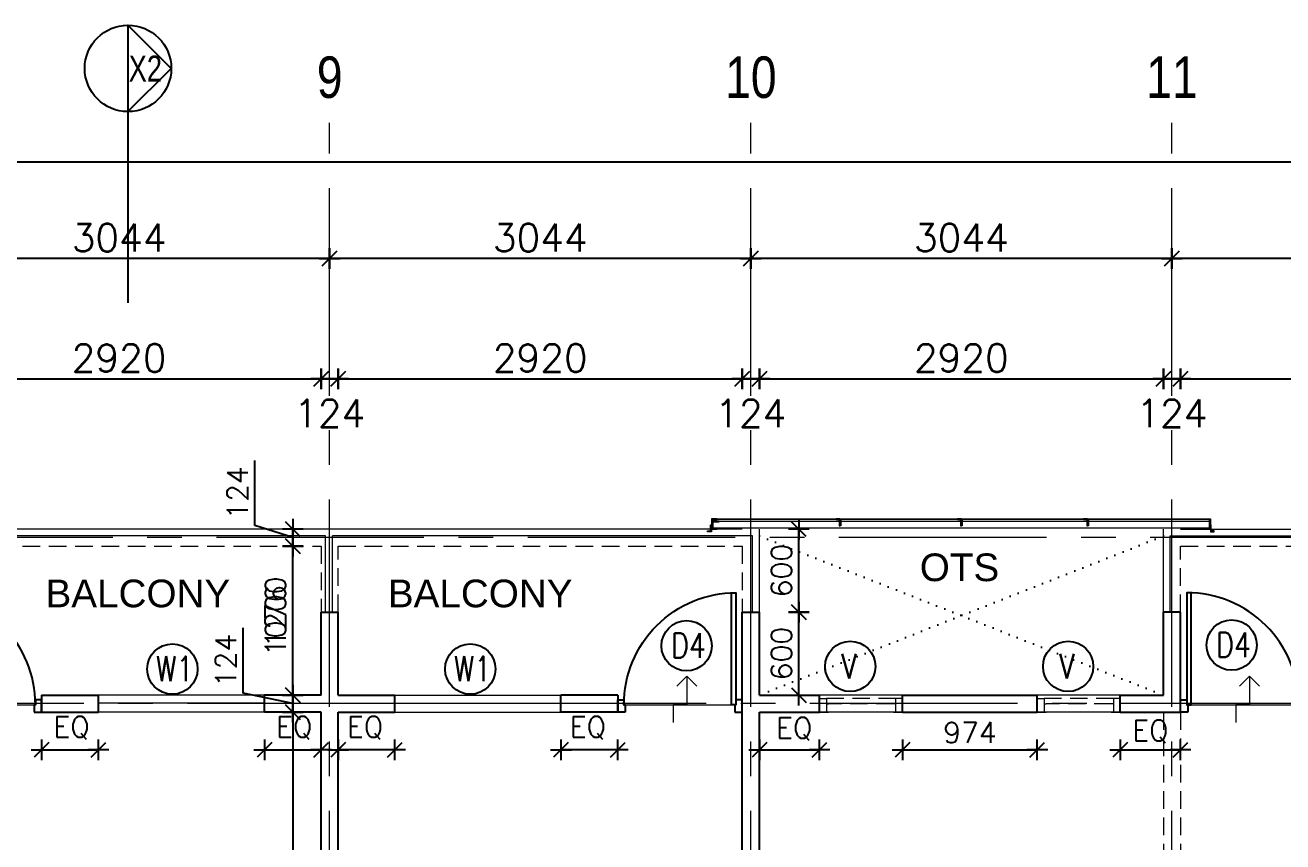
# Model space of a CAD drawing. Header units: inches. Extents: x -234845 to -176446, y -524542 to -442800.
# Drawn here: x -204083 to -194992, y -470908 to -465004 of the extents above; entities that cross this region are included whole.
import ezdxf
from ezdxf.enums import TextEntityAlignment as Align

# ---------------------------------------------------------------- set-up
doc = ezdxf.new("R2010")
doc.units = ezdxf.units.IN
doc.header["$MEASUREMENT"] = 0
doc.header["$PDMODE"] = 34
doc.header["$PDSIZE"] = -10
for name, pattern in [('CENTER2', [1.125, 0.75, -0.125, 0.125, -0.125]), ('DASHED', [19.05, 12.7, -6.35]), ('DOT2', [0.125, 0, -0.125]), ('HIDDEN', [0.375, 0.25, -0.125])]:
    doc.linetypes.add(name, pattern=pattern)
for name, color, linetype in [('ADOOR', 14, 'Continuous'), ('Dim dotted', 30, 'Continuous'), ('Dimension', 10, 'Continuous'), ('DOOR', 34, 'Continuous'), ('GA', 4, 'Continuous'), ('GFRG PANELS', 4, 'Continuous'), ('GRID-TAGS', 31, 'Continuous'), ('MISC', 2, 'Continuous'), ('rail', 11, 'Continuous'), ('SECTIONS', 22, 'Continuous'), ('win tag', 144, 'Continuous')]:
    doc.layers.add(name, color=color, linetype=linetype)
for name, color, linetype, lineweight in [('DIM', 20, 'Continuous', 25), ('Grid', 254, 'Continuous', 15), ('TEXT', 32, 'Continuous', 18), ('win', 14, 'Continuous', 13)]:
    doc.layers.add(name, color=color, linetype=linetype, lineweight=lineweight)
doc.styles.add('ARIAL', font='arial.ttf')
doc.styles.add('RMTXT', font='romans.shx')
doc.styles.get("Standard").update_dxf_attribs({"font": 'arial.ttf'})
doc.styles.add('style1', font='romans.shx', dxfattribs={"width": 0.8})
doc.dimstyles.new('ELEV-DIM', dxfattribs={"dimtxt": 150, "dimasz": 1, "dimexe": 100, "dimexo": 150, "dimgap": 50, "dimtad": 1, "dimdec": 0, "dimzin": 0, "dimdsep": 46, "dimtxsty": 'RMTXT', "dimblk": 'ARH4', "dimcen": 0.09375, "dimdle": 100, "dimse1": 1, "dimse2": 1, "dimclrd": 256, "dimclre": 256, "dimclrt": 151, "dimadec": 0, "dimazin": 0, "dimtfac": 50, "dimtdec": 0, "dimtofl": 0, "dimtmove": 2, "dimatfit": 3, "dimldrblk": 'OBLIQUE', "dimfxl": 1, "dimtolj": 1, "dimtzin": 0, "dimlwd": -1, "dimlwe": -1, "dimarcsym": 0})

# ---------------------------------------------------------------- blocks, each defined once
blk = doc.blocks.new('D1000')
at = {"layer": 'DOOR'}
for points in [[(0, 940), (0, 1000), (100, 1000), (100, 950), (60, 950), (60, 940)], [(0, 60), (0, 0), (100, 0), (100, 50), (60, 50), (60, 60)]]:
    blk.add_lwpolyline(points, close=True, dxfattribs=at)
blk.add_lwpolyline([(60, 950, -0.414214), (960, 50), (60, 50), (60, 85), (959, 85)], format="xyb", dxfattribs=at)
blk = doc.blocks.new('ARH4')
for p, q in [((75, 0), (-75, 0)), ((-53, -53), (53, 53)), ((0, -75), (0, 75))]:
    blk.add_line(p, q)
blk = doc.blocks.new('*D601')
at = {"layer": 'DEFPOINTS', "color": 0, "transparency": 16777216}
for p in [(-229486, -465994.9), (-229486, -466581.9), (-189644, -468478)]:
    blk.add_point(p, dxfattribs=at)
at = {"layer": 'Dimension', "transparency": 16777216}
blk.add_line((-189645, -465994.9), (-229485, -465994.9), dxfattribs=at)
at = {"layer": 'Dimension', "transparency": 16777216, "rotation": 180}
blk.add_blockref('ARH4', (-229486, -465994.9), dxfattribs=at)
at = {"layer": 'Dimension', "transparency": 16777216}
blk.add_blockref('ARH4', (-189644, -465994.9), dxfattribs=at)
at = {"layer": 'Dimension', "color": 151, "lineweight": 0, "transparency": 16777216, "insert": (-209565, -465844.9), "char_height": 200, "attachment_point": 5, "style": 'RMTXT'}
blk.add_mtext('\\A1;39842', dxfattribs=at)
blk = doc.blocks.new('_Oblique')
at = {"color": 0, "linetype": 'ByBlock', "lineweight": -2}
blk.add_line((-0.5, -0.5), (0.5, 0.5), dxfattribs=at)
blk = doc.blocks.new('*D603')
at = {"layer": 'DEFPOINTS', "color": 0, "transparency": 16777216}
for p in [(-195794, -466691), (-195794, -467987.9), (-192750, -469000.9)]:
    blk.add_point(p, dxfattribs=at)
at = {"layer": 'Dimension', "transparency": 16777216}
blk.add_line((-192751, -466691), (-195793, -466691), dxfattribs=at)
at = {"layer": 'Dimension', "transparency": 16777216, "rotation": 180}
blk.add_blockref('ARH4', (-195794, -466691), dxfattribs=at)
at = {"layer": 'Dimension', "transparency": 16777216}
blk.add_blockref('ARH4', (-192750, -466691), dxfattribs=at)
at = {"layer": 'Dimension', "color": 151, "lineweight": 0, "transparency": 16777216, "insert": (-194272, -466541), "char_height": 200, "attachment_point": 5, "style": 'RMTXT'}
blk.add_mtext('\\A1;3044', dxfattribs=at)
blk = doc.blocks.new('*D604')
at = {"layer": 'DEFPOINTS', "color": 0, "transparency": 16777216}
for p in [(-198838, -466691), (-198838, -467987.9), (-195794, -469000.9)]:
    blk.add_point(p, dxfattribs=at)
at = {"layer": 'Dimension', "transparency": 16777216}
blk.add_line((-195795, -466691), (-198837, -466691), dxfattribs=at)
at = {"layer": 'Dimension', "transparency": 16777216, "rotation": 180}
blk.add_blockref('ARH4', (-198838, -466691), dxfattribs=at)
at = {"layer": 'Dimension', "transparency": 16777216}
blk.add_blockref('ARH4', (-195794, -466691), dxfattribs=at)
at = {"layer": 'Dimension', "color": 151, "lineweight": 0, "transparency": 16777216, "insert": (-197316, -466541), "char_height": 200, "attachment_point": 5, "style": 'RMTXT'}
blk.add_mtext('\\A1;3044', dxfattribs=at)
blk = doc.blocks.new('*D605')
at = {"layer": 'DEFPOINTS', "color": 0, "transparency": 16777216}
for p in [(-201882, -466691), (-201882, -467987.9), (-198838, -469000.9)]:
    blk.add_point(p, dxfattribs=at)
at = {"layer": 'Dimension', "transparency": 16777216}
blk.add_line((-198839, -466691), (-201881, -466691), dxfattribs=at)
at = {"layer": 'Dimension', "transparency": 16777216, "rotation": 180}
blk.add_blockref('ARH4', (-201882, -466691), dxfattribs=at)
at = {"layer": 'Dimension', "transparency": 16777216}
blk.add_blockref('ARH4', (-198838, -466691), dxfattribs=at)
at = {"layer": 'Dimension', "color": 151, "lineweight": 0, "transparency": 16777216, "insert": (-200360, -466541), "char_height": 200, "attachment_point": 5, "style": 'RMTXT'}
blk.add_mtext('\\A1;3044', dxfattribs=at)
blk = doc.blocks.new('*D606')
at = {"layer": 'DEFPOINTS', "color": 0, "transparency": 16777216}
for p in [(-204926, -466691), (-204926, -467987.9), (-201882, -469000.9)]:
    blk.add_point(p, dxfattribs=at)
at = {"layer": 'Dimension', "transparency": 16777216}
blk.add_line((-201883, -466691), (-204925, -466691), dxfattribs=at)
at = {"layer": 'Dimension', "transparency": 16777216, "rotation": 180}
blk.add_blockref('ARH4', (-204926, -466691), dxfattribs=at)
at = {"layer": 'Dimension', "transparency": 16777216}
blk.add_blockref('ARH4', (-201882, -466691), dxfattribs=at)
at = {"layer": 'Dimension', "color": 151, "lineweight": 0, "transparency": 16777216, "insert": (-203404, -466541), "char_height": 200, "attachment_point": 5, "style": 'RMTXT'}
blk.add_mtext('\\A1;3044', dxfattribs=at)
blk = doc.blocks.new('A$C22EE04D7')
at = {"layer": 'ADOOR', "linetype": 'Continuous', "lineweight": 0, "ltscale": 10}
blk.add_line((600, 8), (4193, 8), dxfattribs=at)
blk.add_lwpolyline([(650, 58), (600, 58), (600, 8), (606, 8), (606, 52), (650, 52), (650, 58)], dxfattribs=at)
at = {"layer": 'Dimension', "color": 2, "lineweight": 0}
for points in [[(587, 30), (593, 30), (593, -20), (565, -20), (565, -14), (587, -14), (587, 30)], [(633, 75), (593, 75), (593, 0), (633, 0), (633, 7), (600, 7), (600, 68), (633, 68), (633, 75)], [(1516, 24), (1522, 24), (1522, 74), (1494, 74), (1494, 68), (1516, 68), (1516, 24)], [(1528, 24), (1522, 24), (1522, 74), (1550, 74), (1550, 68), (1528, 68), (1528, 24)], [(2394, 24), (2400, 24), (2400, 74), (2372, 74), (2372, 68), (2394, 68), (2394, 24)], [(2406, 24), (2400, 24), (2400, 74), (2428, 74), (2428, 68), (2406, 68), (2406, 24)], [(3305.9, 24), (3311.9, 24), (3311.9, 74), (3283.9, 74), (3283.9, 68), (3305.9, 68), (3305.9, 24)], [(3317.9, 24), (3311.9, 24), (3311.9, 74), (3339.9, 74), (3339.9, 68), (3317.9, 68), (3317.9, 24)], [(4160, 75), (4200, 75), (4200, 0), (4160, 0), (4160, 7), (4193, 7), (4193, 68), (4160, 68), (4160, 75)], [(4206, 30), (4200, 30), (4200, -20), (4228, -20), (4228, -14), (4206, -14), (4206, 30)]]:
    blk.add_lwpolyline(points, dxfattribs=at)
at = {"layer": 'Dimension', "lineweight": 0}
for points in [[(600, 58), (1516, 58), (1516, 68), (600, 68)], [(1528, 58), (2394, 58), (2394, 68), (1528, 68)], [(2406, 58), (3305.9, 58), (3305.9, 68), (2406, 68)], [(3317.9, 58), (4193, 58), (4193, 68), (3317.9, 68)]]:
    blk.add_lwpolyline(points, close=True, dxfattribs=at)
at = {"layer": 'MISC', "color": 8, "lineweight": 0}
blk.add_line((633, 75), (4162, 75), dxfattribs=at)
blk = doc.blocks.new('*D642')
at = {"layer": 'DEFPOINTS', "color": 0, "transparency": 16777216}
for p in [(-201944, -467560.7), (-204864, -468646.6), (-201944, -469246.6)]:
    blk.add_point(p, dxfattribs=at)
at = {"layer": 'Dimension', "transparency": 16777216}
blk.add_line((-204863, -467560.7), (-201945, -467560.7), dxfattribs=at)
at = {"layer": 'Dimension', "transparency": 16777216, "rotation": 180}
blk.add_blockref('ARH4', (-204864, -467560.7), dxfattribs=at)
at = {"layer": 'Dimension', "transparency": 16777216}
blk.add_blockref('ARH4', (-201944, -467560.7), dxfattribs=at)
at = {"layer": 'Dimension', "color": 151, "lineweight": 0, "transparency": 16777216, "insert": (-203404, -467410.7), "char_height": 200, "attachment_point": 5, "style": 'RMTXT'}
blk.add_mtext('\\A1;2920', dxfattribs=at)
blk = doc.blocks.new('*D643')
at = {"layer": 'DEFPOINTS', "color": 0, "transparency": 16777216}
for p in [(-201820, -467560.7), (-201944, -468770.6), (-201820, -468770.6)]:
    blk.add_point(p, dxfattribs=at)
at = {"layer": 'Dimension', "transparency": 16777216}
blk.add_line((-201943, -467560.7), (-201821, -467560.7), dxfattribs=at)
at = {"layer": 'Dimension', "transparency": 16777216, "rotation": 180}
blk.add_blockref('ARH4', (-201944, -467560.7), dxfattribs=at)
at = {"layer": 'Dimension', "transparency": 16777216}
blk.add_blockref('ARH4', (-201820, -467560.7), dxfattribs=at)
at = {"layer": 'Dimension', "color": 151, "lineweight": 0, "transparency": 16777216, "insert": (-201882, -467809.9), "char_height": 200, "attachment_point": 5, "style": 'RMTXT'}
blk.add_mtext('\\A1;124', dxfattribs=at)
blk = doc.blocks.new('*D644')
at = {"layer": 'DEFPOINTS', "color": 0, "transparency": 16777216}
for p in [(-198900, -467560.7), (-201820, -468646.6), (-198900, -469246.6)]:
    blk.add_point(p, dxfattribs=at)
at = {"layer": 'Dimension', "transparency": 16777216}
blk.add_line((-201819, -467560.7), (-198901, -467560.7), dxfattribs=at)
at = {"layer": 'Dimension', "transparency": 16777216, "rotation": 180}
blk.add_blockref('ARH4', (-201820, -467560.7), dxfattribs=at)
at = {"layer": 'Dimension', "transparency": 16777216}
blk.add_blockref('ARH4', (-198900, -467560.7), dxfattribs=at)
at = {"layer": 'Dimension', "color": 151, "lineweight": 0, "transparency": 16777216, "insert": (-200360, -467410.7), "char_height": 200, "attachment_point": 5, "style": 'RMTXT'}
blk.add_mtext('\\A1;2920', dxfattribs=at)
blk = doc.blocks.new('*D645')
at = {"layer": 'DEFPOINTS', "color": 0, "transparency": 16777216}
for p in [(-198776, -467560.7), (-198900, -468770.6), (-198776, -468770.6)]:
    blk.add_point(p, dxfattribs=at)
at = {"layer": 'Dimension', "transparency": 16777216}
blk.add_line((-198899, -467560.7), (-198777, -467560.7), dxfattribs=at)
at = {"layer": 'Dimension', "transparency": 16777216, "rotation": 180}
blk.add_blockref('ARH4', (-198900, -467560.7), dxfattribs=at)
at = {"layer": 'Dimension', "transparency": 16777216}
blk.add_blockref('ARH4', (-198776, -467560.7), dxfattribs=at)
at = {"layer": 'Dimension', "color": 151, "lineweight": 0, "transparency": 16777216, "insert": (-198838, -467809.9), "char_height": 200, "attachment_point": 5, "style": 'RMTXT'}
blk.add_mtext('\\A1;124', dxfattribs=at)
blk = doc.blocks.new('*D646')
at = {"layer": 'DEFPOINTS', "color": 0, "transparency": 16777216}
for p in [(-195856, -467560.7), (-198776, -468646.6), (-195856, -469246.6)]:
    blk.add_point(p, dxfattribs=at)
at = {"layer": 'Dimension', "transparency": 16777216}
blk.add_line((-198775, -467560.7), (-195857, -467560.7), dxfattribs=at)
at = {"layer": 'Dimension', "transparency": 16777216, "rotation": 180}
blk.add_blockref('ARH4', (-198776, -467560.7), dxfattribs=at)
at = {"layer": 'Dimension', "transparency": 16777216}
blk.add_blockref('ARH4', (-195856, -467560.7), dxfattribs=at)
at = {"layer": 'Dimension', "color": 151, "lineweight": 0, "transparency": 16777216, "insert": (-197316, -467410.7), "char_height": 200, "attachment_point": 5, "style": 'RMTXT'}
blk.add_mtext('\\A1;2920', dxfattribs=at)
blk = doc.blocks.new('*D647')
at = {"layer": 'DEFPOINTS', "color": 0, "transparency": 16777216}
for p in [(-195732, -467560.7), (-195856, -468770.6), (-195732, -468770.6)]:
    blk.add_point(p, dxfattribs=at)
at = {"layer": 'Dimension', "transparency": 16777216}
blk.add_line((-195855, -467560.7), (-195733, -467560.7), dxfattribs=at)
at = {"layer": 'Dimension', "transparency": 16777216, "rotation": 180}
blk.add_blockref('ARH4', (-195856, -467560.7), dxfattribs=at)
at = {"layer": 'Dimension', "transparency": 16777216}
blk.add_blockref('ARH4', (-195732, -467560.7), dxfattribs=at)
at = {"layer": 'Dimension', "color": 151, "lineweight": 0, "transparency": 16777216, "insert": (-195794, -467809.9), "char_height": 200, "attachment_point": 5, "style": 'RMTXT'}
blk.add_mtext('\\A1;124', dxfattribs=at)
blk = doc.blocks.new('*D648')
at = {"layer": 'DEFPOINTS', "color": 0, "transparency": 16777216}
for p in [(-192812, -467560.7), (-195732, -468646.6), (-192812, -469246.6)]:
    blk.add_point(p, dxfattribs=at)
at = {"layer": 'Dimension', "transparency": 16777216}
blk.add_line((-195731, -467560.7), (-192813, -467560.7), dxfattribs=at)
at = {"layer": 'Dimension', "transparency": 16777216, "rotation": 180}
blk.add_blockref('ARH4', (-195732, -467560.7), dxfattribs=at)
at = {"layer": 'Dimension', "transparency": 16777216}
blk.add_blockref('ARH4', (-192812, -467560.7), dxfattribs=at)
at = {"layer": 'Dimension', "color": 151, "lineweight": 0, "transparency": 16777216, "insert": (-194272, -467410.7), "char_height": 200, "attachment_point": 5, "style": 'RMTXT'}
blk.add_mtext('\\A1;2920', dxfattribs=at)
blk = doc.blocks.new('*D691')
at = {"layer": 'DEFPOINTS', "color": 0, "transparency": 16777216}
for p in [(-198776, -469246.6), (-198491.4, -469246.6), (-198776, -469846.6)]:
    blk.add_point(p, dxfattribs=at)
at = {"layer": 'Dim dotted', "transparency": 16777216}
blk.add_line((-198491.4, -469845.6), (-198491.4, -469247.6), dxfattribs=at)
for p, rotation in [((-198491.4, -469246.6), 90), ((-198491.4, -469846.6), 270)]:
    blk.add_blockref('ARH4', p, dxfattribs=dict(at, rotation=rotation))
at = {"layer": 'Dim dotted', "color": 151, "transparency": 16777216, "insert": (-198616.4, -469546.6), "char_height": 150, "attachment_point": 5, "rotation": 90, "style": 'RMTXT'}
blk.add_mtext('\\A1;600', dxfattribs=at)
blk = doc.blocks.new('*D692')
at = {"layer": 'DEFPOINTS', "color": 0, "transparency": 16777216}
for p in [(-198776, -468646.6), (-198491.4, -468646.6), (-198776, -469246.6)]:
    blk.add_point(p, dxfattribs=at)
at = {"layer": 'Dim dotted', "transparency": 16777216}
blk.add_line((-198491.4, -469245.6), (-198491.4, -468647.6), dxfattribs=at)
for p, rotation in [((-198491.4, -468646.6), 90), ((-198491.4, -469246.6), 270)]:
    blk.add_blockref('ARH4', p, dxfattribs=dict(at, rotation=rotation))
at = {"layer": 'Dim dotted', "color": 151, "transparency": 16777216, "insert": (-198616.4, -468946.6), "char_height": 150, "attachment_point": 5, "rotation": 90, "style": 'RMTXT'}
blk.add_mtext('\\A1;600', dxfattribs=at)
blk = doc.blocks.new('W')
at = {"layer": 'win'}
for p, q in [((600, 124), (-600, 124)), ((600, 59), (-600, 59)), ((600, 0), (-600, 0))]:
    blk.add_line(p, q, dxfattribs=at)
blk = doc.blocks.new('V')
at = {"layer": 'win'}
for p, q in [((300, 124), (-300, 124)), ((-300, 100), (-250, 100)), ((-300, 100), (-250, 100)), ((-300, 0), (-300, 100)), ((-250, 100), (-250, 60)), ((300, 100), (250, 100)), ((300, 100), (250, 100)), ((250, 100), (250, 60)), ((300, 0), (300, 100)), ((-300, 0), (-235, 0)), ((-235, 0), (-300, 0)), ((-250, 60), (-235, 60)), ((-250, 60), (-250, 0)), ((235, 0), (-235, 0)), ((250, 60), (235, 60)), ((300, 0), (235, 0)), ((235, 0), (300, 0)), ((250, 60), (250, 0))]:
    blk.add_line(p, q, dxfattribs=at)
at = {"layer": 'win', "linetype": 'HIDDEN', "ltscale": 500}
for p, q in [((250, 100), (-250, 100)), ((235, 60), (-235, 60))]:
    blk.add_line(p, q, dxfattribs=at)
blk = doc.blocks.new('*D907')
at = {"layer": 'DEFPOINTS', "color": 0, "transparency": 16777216}
for p in [(-203964, -469970.6), (-203554, -469970.6), (-203554, -470243.2)]:
    blk.add_point(p, dxfattribs=at)
at = {"layer": 'Dim dotted', "transparency": 16777216}
blk.add_line((-203963, -470243.2), (-203555, -470243.2), dxfattribs=at)
at = {"layer": 'Dim dotted', "transparency": 16777216, "rotation": 180}
blk.add_blockref('ARH4', (-203964, -470243.2), dxfattribs=at)
at = {"layer": 'Dim dotted', "transparency": 16777216}
blk.add_blockref('ARH4', (-203554, -470243.2), dxfattribs=at)
at = {"layer": 'Dim dotted', "color": 151, "transparency": 16777216, "insert": (-203748, -470083.2), "char_height": 150, "attachment_point": 5, "style": 'RMTXT'}
blk.add_mtext('\\A1;EQ', dxfattribs=at)
blk = doc.blocks.new('*D908')
at = {"layer": 'DEFPOINTS', "color": 0, "transparency": 16777216}
for p in [(-202354, -469970.6), (-201944, -469970.6), (-201944, -470243.2)]:
    blk.add_point(p, dxfattribs=at)
at = {"layer": 'Dim dotted', "transparency": 16777216}
blk.add_line((-202353, -470243.2), (-201945, -470243.2), dxfattribs=at)
at = {"layer": 'Dim dotted', "transparency": 16777216, "rotation": 180}
blk.add_blockref('ARH4', (-202354, -470243.2), dxfattribs=at)
at = {"layer": 'Dim dotted', "transparency": 16777216}
blk.add_blockref('ARH4', (-201944, -470243.2), dxfattribs=at)
at = {"layer": 'Dim dotted', "color": 151, "transparency": 16777216, "insert": (-202138, -470083.2), "char_height": 150, "attachment_point": 5, "style": 'RMTXT'}
blk.add_mtext('\\A1;EQ', dxfattribs=at)
blk = doc.blocks.new('*D745')
at = {"layer": 'DEFPOINTS', "color": 0, "transparency": 16777216}
for p in [(-198776, -469970.6), (-198341, -469970.6), (-198341, -470243.2)]:
    blk.add_point(p, dxfattribs=at)
at = {"layer": 'Dim dotted', "transparency": 16777216}
blk.add_line((-198775, -470243.2), (-198342, -470243.2), dxfattribs=at)
at = {"layer": 'Dim dotted', "transparency": 16777216, "rotation": 180}
blk.add_blockref('ARH4', (-198776, -470243.2), dxfattribs=at)
at = {"layer": 'Dim dotted', "transparency": 16777216}
blk.add_blockref('ARH4', (-198341, -470243.2), dxfattribs=at)
at = {"layer": 'Dim dotted', "color": 151, "transparency": 16777216, "insert": (-198524.7, -470091), "char_height": 150, "attachment_point": 5, "style": 'RMTXT'}
blk.add_mtext('\\A1;EQ', dxfattribs=at)
blk = doc.blocks.new('*D746')
at = {"layer": 'DEFPOINTS', "color": 0, "transparency": 16777216}
for p in [(-197741, -469970.6), (-196767, -469970.6), (-196767, -470243.2)]:
    blk.add_point(p, dxfattribs=at)
at = {"layer": 'Dim dotted', "transparency": 16777216}
blk.add_line((-197740, -470243.2), (-196768, -470243.2), dxfattribs=at)
at = {"layer": 'Dim dotted', "transparency": 16777216, "rotation": 180}
blk.add_blockref('ARH4', (-197741, -470243.2), dxfattribs=at)
at = {"layer": 'Dim dotted', "transparency": 16777216}
blk.add_blockref('ARH4', (-196767, -470243.2), dxfattribs=at)
at = {"layer": 'Dim dotted', "color": 151, "transparency": 16777216, "insert": (-197254, -470118.2), "char_height": 150, "attachment_point": 5, "style": 'RMTXT'}
blk.add_mtext('\\A1;974', dxfattribs=at)
blk = doc.blocks.new('*D909')
at = {"layer": 'DEFPOINTS', "color": 0, "transparency": 16777216}
for p in [(-200210, -469970.6), (-199800, -469970.6), (-200210, -470243.2)]:
    blk.add_point(p, dxfattribs=at)
at = {"layer": 'Dim dotted', "transparency": 16777216}
blk.add_line((-199801, -470243.2), (-200209, -470243.2), dxfattribs=at)
at = {"layer": 'Dim dotted', "transparency": 16777216, "rotation": 180}
blk.add_blockref('ARH4', (-200210, -470243.2), dxfattribs=at)
at = {"layer": 'Dim dotted', "transparency": 16777216}
blk.add_blockref('ARH4', (-199800, -470243.2), dxfattribs=at)
at = {"layer": 'Dim dotted', "color": 151, "transparency": 16777216, "insert": (-200016, -470083.2), "char_height": 150, "attachment_point": 5, "style": 'RMTXT'}
blk.add_mtext('\\A1;EQ', dxfattribs=at)
blk = doc.blocks.new('*D910')
at = {"layer": 'DEFPOINTS', "color": 0, "transparency": 16777216}
for p in [(-201820, -469970.6), (-201410, -469970.6), (-201820, -470243.2)]:
    blk.add_point(p, dxfattribs=at)
at = {"layer": 'Dim dotted', "transparency": 16777216}
blk.add_line((-201411, -470243.2), (-201819, -470243.2), dxfattribs=at)
at = {"layer": 'Dim dotted', "transparency": 16777216, "rotation": 180}
blk.add_blockref('ARH4', (-201820, -470243.2), dxfattribs=at)
at = {"layer": 'Dim dotted', "transparency": 16777216}
blk.add_blockref('ARH4', (-201410, -470243.2), dxfattribs=at)
at = {"layer": 'Dim dotted', "color": 151, "transparency": 16777216, "insert": (-201626, -470083.2), "char_height": 150, "attachment_point": 5, "style": 'RMTXT'}
blk.add_mtext('\\A1;EQ', dxfattribs=at)
blk = doc.blocks.new('*D911')
at = {"layer": 'DEFPOINTS', "color": 0, "transparency": 16777216}
for p in [(-196167, -469970.6), (-195732, -469970.6), (-195732, -470243.2)]:
    blk.add_point(p, dxfattribs=at)
at = {"layer": 'Dim dotted', "transparency": 16777216}
blk.add_line((-196166, -470243.2), (-195733, -470243.2), dxfattribs=at)
at = {"layer": 'Dim dotted', "transparency": 16777216, "rotation": 180}
blk.add_blockref('ARH4', (-196167, -470243.2), dxfattribs=at)
at = {"layer": 'Dim dotted', "transparency": 16777216}
blk.add_blockref('ARH4', (-195732, -470243.2), dxfattribs=at)
at = {"layer": 'Dim dotted', "color": 151, "transparency": 16777216, "insert": (-195949.5, -470109.6), "char_height": 150, "attachment_point": 5, "style": 'RMTXT'}
blk.add_mtext('\\A1;EQ', dxfattribs=at)
blk = doc.blocks.new('*D917')
at = {"layer": 'DEFPOINTS', "color": 0, "transparency": 16777216}
for p in [(-202148.4, -468770.6), (-202054.4, -468770.6), (-202149, -469846.6)]:
    blk.add_point(p, dxfattribs=at)
at = {"layer": 'Dim dotted', "transparency": 16777216}
blk.add_line((-202148.4, -469845.6), (-202148.4, -468771.6), dxfattribs=at)
for p, rotation in [((-202148.4, -468770.6), 90), ((-202148.4, -469846.6), 270)]:
    blk.add_blockref('ARH4', p, dxfattribs=dict(at, rotation=rotation))
at = {"layer": 'Dim dotted', "color": 151, "transparency": 16777216, "insert": (-202273.4, -469308.6), "char_height": 150, "attachment_point": 5, "rotation": 90, "style": 'RMTXT'}
blk.add_mtext('\\A1;1076', dxfattribs=at)
blk = doc.blocks.new('*D918')
at = {"layer": 'DEFPOINTS', "color": 0, "transparency": 16777216}
for p in [(-202369.6, -468646.6), (-202148.4, -468646.6), (-202369.6, -468770.6)]:
    blk.add_point(p, dxfattribs=at)
at = {"layer": 'Dim dotted', "transparency": 16777216}
for p, q in [((-202423.1, -468621.3), (-202423.1, -468149.9)), ((-202148.4, -468708.6), (-202423.1, -468621.3)), ((-202148.4, -468769.6), (-202148.4, -468647.6))]:
    blk.add_line(p, q, dxfattribs=at)
for p, rotation in [((-202148.4, -468646.6), 90), ((-202148.4, -468770.6), 270)]:
    blk.add_blockref('ARH4', p, dxfattribs=dict(at, rotation=rotation))
at = {"layer": 'Dim dotted', "color": 151, "transparency": 16777216, "insert": (-202548.1, -468385.6), "char_height": 150, "attachment_point": 5, "rotation": 90, "style": 'RMTXT'}
blk.add_mtext('\\A1;124', dxfattribs=at)
blk = doc.blocks.new('*D785')
at = {"layer": 'DEFPOINTS', "color": 0, "transparency": 16777216}
for p in [(-202148.4, -468646.6), (-202054.4, -468646.6), (-202149, -469846.6)]:
    blk.add_point(p, dxfattribs=at)
at = {"layer": 'Dim dotted', "transparency": 16777216}
blk.add_line((-202148.4, -469845.6), (-202148.4, -468647.6), dxfattribs=at)
for p, rotation in [((-202148.4, -468646.6), 90), ((-202148.4, -469846.6), 270)]:
    blk.add_blockref('ARH4', p, dxfattribs=dict(at, rotation=rotation))
at = {"layer": 'Dim dotted', "color": 151, "transparency": 16777216, "insert": (-202273.4, -469246.6), "char_height": 150, "attachment_point": 5, "rotation": 90, "style": 'RMTXT'}
blk.add_mtext('\\A1;1200', dxfattribs=at)
blk = doc.blocks.new('*D786')
at = {"layer": 'DEFPOINTS', "color": 0, "transparency": 16777216}
for p in [(-202354, -469846.6), (-202354, -469970.6), (-202148.4, -469970.6)]:
    blk.add_point(p, dxfattribs=at)
at = {"layer": 'Dim dotted', "transparency": 16777216}
for p, q in [((-202507.4, -469832.9), (-202507.4, -469361.5)), ((-202148.4, -469908.6), (-202507.4, -469832.9)), ((-202148.4, -469847.6), (-202148.4, -469969.6))]:
    blk.add_line(p, q, dxfattribs=at)
for p, rotation in [((-202148.4, -469846.6), 90), ((-202148.4, -469970.6), 270)]:
    blk.add_blockref('ARH4', p, dxfattribs=dict(at, rotation=rotation))
at = {"layer": 'Dim dotted', "color": 151, "transparency": 16777216, "insert": (-202632.4, -469597.2), "char_height": 150, "attachment_point": 5, "rotation": 90, "style": 'RMTXT'}
blk.add_mtext('\\A1;124', dxfattribs=at)
blk = doc.blocks.new('*D787')
at = {"layer": 'DEFPOINTS', "color": 0, "transparency": 16777216}
for p in [(-201944, -469970.6), (-202148.4, -476080.6), (-201944, -476080.6)]:
    blk.add_point(p, dxfattribs=at)
at = {"layer": 'Dim dotted', "transparency": 16777216}
blk.add_line((-202148.4, -469971.6), (-202148.4, -476079.6), dxfattribs=at)
for p, rotation in [((-202148.4, -469970.6), 90), ((-202148.4, -476080.6), 270)]:
    blk.add_blockref('ARH4', p, dxfattribs=dict(at, rotation=rotation))
at = {"layer": 'Dim dotted', "color": 151, "transparency": 16777216, "insert": (-202273.4, -473025.6), "char_height": 150, "attachment_point": 5, "rotation": 90, "style": 'RMTXT'}
blk.add_mtext('\\A1;6110', dxfattribs=at)
blk = doc.blocks.new('A$C31256860')
at = {"layer": 'TEXT'}
for p, q in [((129.3, 0), (0, 0)), ((129.3, -97.7), (129.3, 0)), ((336.5, -97.7), (264, -25.1)), ((336.5, -97.7), (129.3, -97.7)), ((336.5, -97.7), (264, -170.2))]:
    blk.add_line(p, q, dxfattribs=at)

msp = doc.modelspace()

# ---------------------------------------------------------------- linework, layer by layer
at = {"layer": 'ADOOR', "lineweight": 0}
for p, q in [((-204819, -469916.6), (-204009, -469916.6)), ((-199755, -469916.6), (-198945, -469916.6)), ((-195687, -469916.6), (-194877, -469916.6))]:
    msp.add_line(p, q, dxfattribs=at)
at = {"layer": 'ADOOR', "linetype": 'DASHED', "lineweight": 0, "ltscale": 10}
for p, q in [((-195856, -469970.6), (-195856, -473390.6)), ((-195732, -469970.6), (-195732, -473390.6))]:
    msp.add_line(p, q, dxfattribs=at)
for points in [[(-204864, -469246.6), (-204864, -468770.6), (-201944, -468770.6), (-201944, -469246.6)], [(-201820, -469246.6), (-201820, -468770.6), (-198900, -468770.6), (-198900, -469246.6)], [(-195732, -469246.6), (-195732, -468770.6), (-192812, -468770.6), (-192812, -468770.6)]]:
    msp.add_lwpolyline(points, dxfattribs=at)
at = {"layer": 'Dim dotted', "linetype": 'DOT2', "ltscale": 500}
for p, q in [((-198776, -468696.6), (-195856, -469846.6)), ((-195856, -468696.6), (-198776, -469846.6))]:
    msp.add_line(p, q, dxfattribs=at)
at = {"layer": 'GFRG PANELS'}
for p, q in [((-201944, -469846.6), (-201944, -469246.6)), ((-201944, -469246.6), (-201820, -469246.6)), ((-201820, -469846.6), (-201820, -469246.6)), ((-198900, -474197.6), (-198900, -469246.6)), ((-198900, -469246.6), (-198776, -469246.6)), ((-198776, -469846.6), (-198776, -469246.6)), ((-195856, -469846.6), (-195856, -469246.6)), ((-195732, -469246.6), (-195856, -469246.6)), ((-195732, -469970.6), (-195732, -469246.6)), ((-203964, -469846.6), (-203964, -469970.6)), ((-203964, -469846.6), (-203554, -469846.6)), ((-203554, -469970.6), (-203554, -469846.6)), ((-201944, -469846.6), (-202354, -469846.6)), ((-202354, -469970.6), (-202354, -469846.6)), ((-201820, -469846.6), (-201410, -469846.6)), ((-201410, -469970.6), (-201410, -469846.6)), ((-200210, -469970.6), (-200210, -469846.6)), ((-199800, -469846.6), (-200210, -469846.6)), ((-199800, -469846.6), (-199800, -469970.6)), ((-198776, -469846.6), (-198341, -469846.6)), ((-198341, -469970.6), (-198341, -469846.6)), ((-197741, -469846.6), (-196767, -469846.6)), ((-197741, -469970.6), (-197741, -469846.6)), ((-196767, -469970.6), (-196767, -469846.6)), ((-196167, -469846.6), (-195856, -469846.6)), ((-196167, -469970.6), (-196167, -469846.6)), ((-203964, -469970.6), (-203554, -469970.6)), ((-201944, -469970.6), (-202354, -469970.6)), ((-201944, -476080.6), (-201944, -469970.6)), ((-201820, -476080.6), (-201820, -469970.6)), ((-201820, -469970.6), (-201410, -469970.6)), ((-199800, -469970.6), (-200210, -469970.6)), ((-198776, -473390.6), (-198776, -469970.6)), ((-198776, -469970.6), (-198341, -469970.6)), ((-197741, -469970.6), (-196767, -469970.6)), ((-196167, -469970.6), (-195732, -469970.6))]:
    msp.add_line(p, q, dxfattribs=at)
at = {"layer": 'Grid', "linetype": 'CENTER2', "lineweight": 5, "ltscale": 2000}
for p, q in [((-201882, -485682.6), (-201882, -465709.6)), ((-198838, -485682.6), (-198838, -465709.6)), ((-195794, -485682.6), (-195794, -465709.6)), ((-178700.4, -468708.6), (-233183.3, -468708.6)), ((-183410, -469908.6), (-223190, -469908.6))]:
    msp.add_line(p, q, dxfattribs=at)
at = {"layer": 'rail', "lineweight": 5, "ltscale": 100}
for p, q in [((-198900, -468646.6), (-204988, -468646.6)), ((-201912, -468696.6), (-204938, -468696.6)), ((-201912, -469246.6), (-201912, -468696.6)), ((-198826, -468696.6), (-201862, -468696.6)), ((-201862, -469246.6), (-201862, -468696.6)), ((-198826, -469246.6), (-198826, -468696.6)), ((-198776, -469246.6), (-198776, -468646.6)), ((-195856, -469246.6), (-195856, -468646.6)), ((-195806, -468696.6), (-192812, -468696.6)), ((-195806, -469246.6), (-195806, -468696.6)), ((-195732, -468646.6), (-192812, -468646.6))]:
    msp.add_line(p, q, dxfattribs=at)
at = {"layer": 'SECTIONS', "color": 6}
msp.add_lwpolyline([(-203339.7, -465628.9), (-203027.1, -465316.3), (-203339.7, -465003.7), (-203339.7, -465628.9), (-203339.7, -467010.7)], dxfattribs=at)
msp.add_circle((-203339.7, -465316.3), 312.6, dxfattribs=at)
at = {"layer": 'win tag'}
for centre in [(-199302.3, -469490.6), (-195362.2, -469485.4), (-203018.7, -469658.5), (-200865.4, -469658.5), (-198119, -469639.5), (-196544, -469639.5)]:
    msp.add_circle(centre, 181.8, dxfattribs=at)

# ---------------------------------------------------------------- block references
at = {"layer": 'ADOOR', "color": 6, "ltscale": 1000, "zscale": 0.9000000000000007}
for p, xscale, yscale, rotation in [((-204864, -469970.6), -0.9000000000000009, 0.9000000000000009, 270), ((-198900, -469970.6), 0.9000000000000007, 0.9000000000000007, 90), ((-195732, -469970.6), -0.9000000000000009, 0.9000000000000009, 270)]:
    msp.add_blockref('D1000', p, dxfattribs=dict(at, xscale=xscale, yscale=yscale, rotation=rotation))
at = {"layer": 'DIM', "rotation": 89.99999999999999}
for p in [(-199398.8, -470046), (-195330.8, -470046)]:
    msp.add_blockref('A$C31256860', p, dxfattribs=at)
at = {"layer": 'GA', "lineweight": 0}
msp.add_blockref('A$C22EE04D7', (-199716, -468646.6), dxfattribs=at)
at = {"layer": 'win', "lineweight": 0, "xscale": -1, "rotation": 180}
msp.add_blockref('W', (-202954, -469846.6), dxfattribs=at)
at = {"layer": 'win', "lineweight": 0, "rotation": 180}
msp.add_blockref('W', (-200810, -469846.6), dxfattribs=at)
at = {"layer": 'win', "lineweight": 0, "zscale": 0.5}
for p in [(-198041, -469970.6), (-196467, -469970.6)]:
    msp.add_blockref('V', p, dxfattribs=at)

# ---------------------------------------------------------------- texts
at = {"layer": 'GRID-TAGS', "style": 'ARIAL', "width": 0.8}
for tag, p in [('9', (-201881.6, -465379.9)), ('10', (-198837.6, -465379.9)), ('11', (-195793.6, -465379.9))]:
    msp.add_attdef(tag, text='', height=300, dxfattribs=at).set_placement(p, align=Align.MIDDLE_CENTER)
at = {"layer": 'TEXT', "style": 'ARIAL', "width": 0.75}
msp.add_text('X2', height=187.54, dxfattribs=at).set_placement((-203214.3, -465316), align=Align.MIDDLE)
at = {"layer": 'TEXT'}
for s, p in [('OTS', (-197616.4, -469023.1)), ('BALCONY', (-203936, -469212.1)), ('BALCONY', (-201461.6, -469212.1))]:
    msp.add_text(s, height=200, dxfattribs=at).set_placement(p)
at = {"layer": 'win tag', "style": 'style1', "width": 0.8}
for s, p in [('D4', (-199413.6, -469577.2)), ('D4', (-195473.4, -469572.1)), ('W1', (-203136.8, -469745.1)), ('W1', (-200983.4, -469745.1)), ('V', (-198182.9, -469726.1)), ('V', (-196607.9, -469726.1))]:
    msp.add_text(s, height=178.5, dxfattribs=at).set_placement(p)

# ---------------------------------------------------------------- dimensions: what is measured, and where the dimension line sits
at = {"layer": 'Dim dotted'}
for base, p1, p2, picture, middle in [((-202148.4, -468646.6), (-202369.6, -468770.6), (-202369.6, -468646.6), '*D918', (-202423.1, -468571.3)), ((-202148.4, -469970.6), (-202354, -469846.6), (-202354, -469970.6), '*D786', (-202507.4, -469782.9))]:
    dim = msp.add_linear_dim(base=base, p1=p1, p2=p2, angle=90, dimstyle='ELEV-DIM', override={"dimtmove": 1, "dimfxl": 50, "dimfxlon": 1}, dxfattribs=at)
    dim.commit()
    dim.dimension.update_dxf_attribs({"geometry": picture, "text_midpoint": middle, "dimtype": 160})
for base, p1, p2, picture, middle in [((-202148.4, -468646.6), (-202149, -469846.6), (-202054.4, -468646.6), '*D785', (-202273.4, -469246.6)), ((-198491.4, -468646.6), (-198776, -469246.6), (-198776, -468646.6), '*D692', (-198616.4, -468946.6)), ((-202148.4, -468770.6), (-202149, -469846.6), (-202054.4, -468770.6), '*D917', (-202273.4, -469308.6)), ((-198491.4, -469246.6), (-198776, -469846.6), (-198776, -469246.6), '*D691', (-198616.4, -469546.6)), ((-202148.4, -476080.6), (-201944, -469970.6), (-201944, -476080.6), '*D787', (-202273.4, -473025.6))]:
    dim = msp.add_linear_dim(base=base, p1=p1, p2=p2, angle=90, dimstyle='ELEV-DIM', override={"dimfxl": 50, "dimfxlon": 1}, dxfattribs=at)
    dim.commit()
    dim.dimension.update_dxf_attribs({"geometry": picture, "text_midpoint": middle})
for base, p1, p2, picture, middle in [((-203554, -470243.2), (-203964, -469970.6), (-203554, -469970.6), '*D907', (-203748, -470083.2)), ((-201944, -470243.2), (-202354, -469970.6), (-201944, -469970.6), '*D908', (-202138, -470083.2)), ((-198341, -470243.2), (-198776, -469970.6), (-198341, -469970.6), '*D745', (-198524.7, -470091)), ((-195732, -470243.2), (-196167, -469970.6), (-195732, -469970.6), '*D911', (-195949.5, -470109.6))]:
    dim = msp.add_linear_dim(base=base, p1=p1, p2=p2, text='EQ', dimstyle='ELEV-DIM', override={"dimfxl": 50, "dimfxlon": 1}, dxfattribs=at)
    dim.commit()
    dim.dimension.update_dxf_attribs({"geometry": picture, "text_midpoint": middle, "dimtype": 160})
for base, p1, p2, picture, middle in [((-201820, -470243.2), (-201410, -469970.6), (-201820, -469970.6), '*D910', (-201626, -470083.2)), ((-200210, -470243.2), (-199800, -469970.6), (-200210, -469970.6), '*D909', (-200016, -470083.2))]:
    dim = msp.add_linear_dim(base=base, p1=p1, p2=p2, angle=180, text='EQ', dimstyle='ELEV-DIM', override={"dimfxl": 50, "dimfxlon": 1}, dxfattribs=at)
    dim.commit()
    dim.dimension.update_dxf_attribs({"geometry": picture, "text_midpoint": middle, "dimtype": 160})
dim = msp.add_linear_dim(base=(-196767, -470243.2), p1=(-197741, -469970.6), p2=(-196767, -469970.6), dimstyle='ELEV-DIM', override={"dimfxl": 50, "dimfxlon": 1}, dxfattribs=at)
dim.commit()
dim.dimension.update_dxf_attribs({"geometry": '*D746', "text_midpoint": (-197254, -470118.2)})
at = {"layer": 'Dimension', "lineweight": 0}
for base, p1, p2, picture, middle in [((-229486, -465994.9), (-189644, -468478), (-229486, -466581.9), '*D601', (-209565, -465844.9)), ((-204926, -466691), (-201882, -469000.9), (-204926, -467987.9), '*D606', (-203404, -466541)), ((-201882, -466691), (-198838, -469000.9), (-201882, -467987.9), '*D605', (-200360, -466541)), ((-198838, -466691), (-195794, -469000.9), (-198838, -467987.9), '*D604', (-197316, -466541)), ((-195794, -466691), (-192750, -469000.9), (-195794, -467987.9), '*D603', (-194272, -466541))]:
    dim = msp.add_linear_dim(base=base, p1=p1, p2=p2, angle=180, dimstyle='ELEV-DIM', override={"dimtxt": 200}, dxfattribs=at)
    dim.commit()
    dim.dimension.update_dxf_attribs({"geometry": picture, "text_midpoint": middle})
for base, p1, p2, picture, middle in [((-201944, -467560.7), (-204864, -468646.6), (-201944, -469246.6), '*D642', (-203404, -467410.7)), ((-198900, -467560.7), (-201820, -468646.6), (-198900, -469246.6), '*D644', (-200360, -467410.7)), ((-195856, -467560.7), (-198776, -468646.6), (-195856, -469246.6), '*D646', (-197316, -467410.7)), ((-192812, -467560.7), (-195732, -468646.6), (-192812, -469246.6), '*D648', (-194272, -467410.7))]:
    dim = msp.add_linear_dim(base=base, p1=p1, p2=p2, dimstyle='ELEV-DIM', override={"dimtxt": 200}, dxfattribs=at)
    dim.commit()
    dim.dimension.update_dxf_attribs({"geometry": picture, "text_midpoint": middle})
for base, p1, p2, picture, middle in [((-201820, -467560.7), (-201944, -468770.6), (-201820, -468770.6), '*D643', (-201882, -467809.9)), ((-198776, -467560.7), (-198900, -468770.6), (-198776, -468770.6), '*D645', (-198838, -467809.9)), ((-195732, -467560.7), (-195856, -468770.6), (-195732, -468770.6), '*D647', (-195794, -467809.9))]:
    dim = msp.add_linear_dim(base=base, p1=p1, p2=p2, dimstyle='ELEV-DIM', override={"dimtxt": 200}, dxfattribs=at)
    dim.commit()
    dim.dimension.update_dxf_attribs({"geometry": picture, "text_midpoint": middle, "dimtype": 160})

doc.saveas('drawing.dxf')
